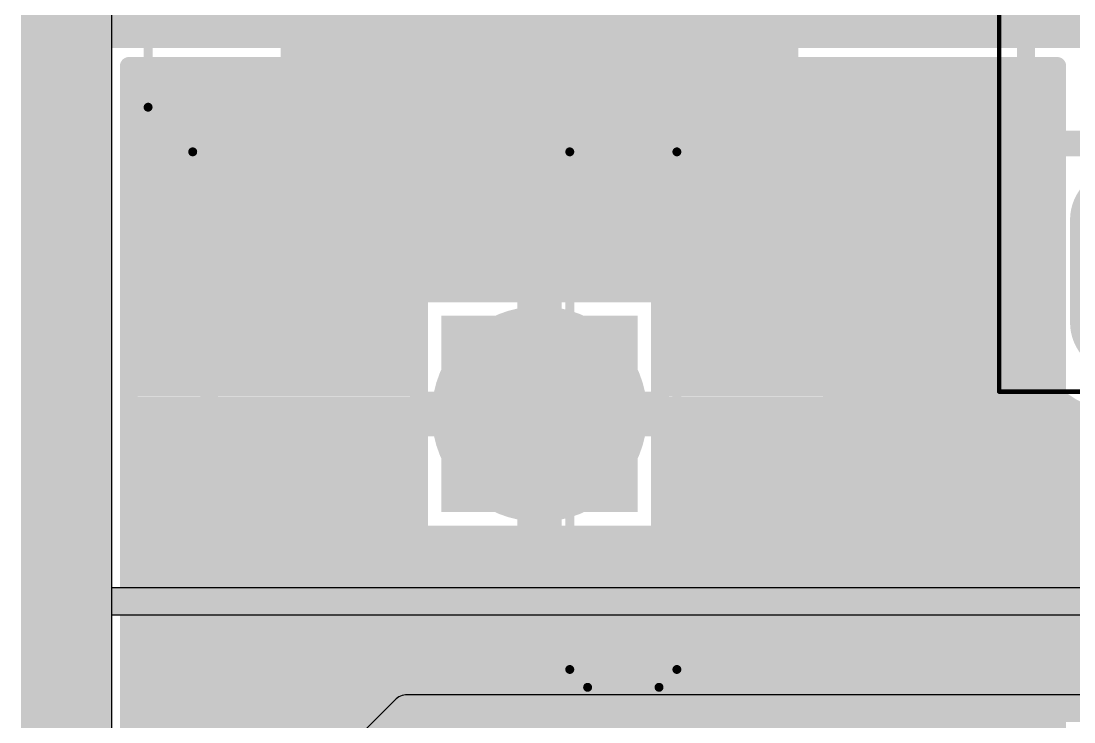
# Model space of a CAD drawing. Header units: millimetres. Extents: x 0.11 to 5.67, y 0.55 to 4.24.
# Drawn here: x 0.6828 to 1.1471, y 1.2372 to 1.5464 of the extents above; entities that cross this region are included whole.
import ezdxf

# ---------------------------------------------------------------- set-up
doc = ezdxf.new("R2010")
doc.units = ezdxf.units.MM
doc.header["$MEASUREMENT"] = 0
for name, color, linetype in [('BottomLayer', 5, 'Continuous'), ('BottomOverlay', 54, 'Continuous'), ('BottomPaste', 16, 'Continuous'), ('BottomSolder', 6, 'Continuous'), ('InternalPlane1', 76, 'Continuous'), ('InternalPlane2', 16, 'Continuous'), ('KeepOutLayer', 6, 'Continuous'), ('Mechanical1', 6, 'Continuous'), ('Mechanical14', 56, 'Continuous'), ('Mechanical3', 76, 'Continuous'), ('MultiLayer', 9, 'Continuous'), ('PadHoleLayer', 156, 'Continuous'), ('TopLayer', 1, 'Continuous'), ('TopOverlay', 2, 'Continuous'), ('TopPaste', 8, 'Continuous'), ('TopSolder', 216, 'Continuous')]:
    doc.layers.add(name, color=color, linetype=linetype)

# ---------------------------------------------------------------- blocks, each defined once
blk = doc.blocks.new('DO_201_FLAT_20')
at = {"layer": 'BottomLayer'}
blk.add_solid([(0.30512, -0.04134), (0.3878, -0.04134), (0.30512, 0.04134), (0.3878, 0.04134)], dxfattribs=at)
at = {"layer": 'BottomSolder'}
blk.add_solid([(0.30315, -0.04331), (0.38976, -0.04331), (0.30315, 0.04331), (0.38976, 0.04331)], dxfattribs=at)
at = {"layer": 'InternalPlane1', "const_width": 0.04756}
blk.add_lwpolyline([(0.32268, 0, 1), (0.37024, 0, 1)], format="xyb", close=True, dxfattribs=at)
at = {"layer": 'InternalPlane2', "const_width": 0.04756}
blk.add_lwpolyline([(0.32268, 0, 1), (0.37024, 0, 1)], format="xyb", close=True, dxfattribs=at)
at = {"layer": 'MultiLayer'}
blk.add_solid([(0.30512, -0.04134), (0.3878, -0.04134), (0.30512, 0.04134), (0.3878, 0.04134)], dxfattribs=at)
at = {"layer": 'PadHoleLayer', "const_width": 0.02756}
blk.add_lwpolyline([(0.33268, 0, 1), (0.36024, 0, 1)], format="xyb", close=True, dxfattribs=at)
at = {"layer": 'TopLayer'}
blk.add_solid([(0.30512, -0.04134), (0.3878, -0.04134), (0.30512, 0.04134), (0.3878, 0.04134)], dxfattribs=at)
at = {"layer": 'TopOverlay', "const_width": 0.00787}
for points in [[(0.18898, 0.11024), (-0.16535, 0.11024)], [(0.18898, -0.11024), (0.18898, 0.11024)], [(0.29134, 0), (0.18898, 0)], [(0.18898, -0.11024), (-0.16535, -0.11024)]]:
    blk.add_lwpolyline(points, dxfattribs=at)
at = {"layer": 'TopOverlay', "const_width": 0.00394}
for points in [[(0.18701, 0.11024, 1), (0.19094, 0.11024, 1)], [(0.18701, 0.11024, 1), (0.19094, 0.11024, 1)], [(0.18701, 0, 1), (0.19094, 0, 1)], [(0.28937, 0, 1), (0.29331, 0, 1)], [(0.18701, -0.11024, 1), (0.19094, -0.11024, 1)], [(0.18701, -0.11024, 1), (0.19094, -0.11024, 1)]]:
    blk.add_lwpolyline(points, format="xyb", close=True, dxfattribs=at)
at = {"layer": 'TopSolder'}
blk.add_solid([(0.30315, -0.04331), (0.38976, -0.04331), (0.30315, 0.04331), (0.38976, 0.04331)], dxfattribs=at)
blk = doc.blocks.new('D_PAK_TO_252AA__61')
at = {"layer": 'Mechanical1', "const_width": 0.00197}
for points in [[(-0.23031, 0.1437), (0.23031, 0.1437)], [(-0.23031, 0.1437), (-0.23031, -0.1437)], [(0.23031, 0.1437), (0.23031, -0.1437)], [(-0.23031, -0.1437), (0.23031, -0.1437)]]:
    blk.add_lwpolyline(points, dxfattribs=at)
at = {"layer": 'Mechanical1', "const_width": 0.000984}
for points in [[(-0.23081, 0.1437, 1), (-0.22982, 0.1437, 1)], [(-0.23081, 0.1437, 1), (-0.22982, 0.1437, 1)], [(0.22982, 0.1437, 1), (0.23081, 0.1437, 1)], [(0.22982, 0.1437, 1), (0.23081, 0.1437, 1)], [(-0.23081, -0.1437, 1), (-0.22982, -0.1437, 1)], [(-0.23081, -0.1437, 1), (-0.22982, -0.1437, 1)], [(0.22982, -0.1437, 1), (0.23081, -0.1437, 1)], [(0.22982, -0.1437, 1), (0.23081, -0.1437, 1)]]:
    blk.add_lwpolyline(points, format="xyb", close=True, dxfattribs=at)
at = {"layer": 'Mechanical3'}
for p, q in [((-0.11319, 0.02656), (-0.11319, 0.00032)), ((-0.08695, 0.00032), (-0.08695, 0.02656)), ((-0.07383, 0.02656), (-0.04759, 0.02656)), ((-0.04759, 0.02656), (-0.06071, 0.02656)), ((-0.06071, 0.02656), (-0.06071, -0.0128)), ((-0.00824, 0.02656), (-0.03447, 0.02656)), ((-0.03447, 0.02656), (-0.03447, 0.00688)), ((-0.03447, 0.00688), (-0.02136, 0.01344)), ((-0.02136, 0.01344), (-0.0148, 0.01344)), ((-0.0148, 0.01344), (-0.00824, 0.00688)), ((-0.00824, 0.00688), (-0.00824, -0.00624)), ((-0.11319, 0.00032), (-0.10007, -0.0128)), ((-0.10007, -0.0128), (-0.08695, 0.00032)), ((-0.02791, -0.0128), (-0.03447, -0.00624)), ((-0.00824, -0.00624), (-0.0148, -0.0128)), ((-0.0148, -0.0128), (-0.02791, -0.0128))]:
    blk.add_line(p, q, dxfattribs=at)
at = {"layer": 'TopLayer', "const_width": 0.03937}
for points in [[(-0.15453, 0.08976), (-0.1998, 0.08976)], [(-0.15453, -0.08976), (-0.1998, -0.08976)]]:
    blk.add_lwpolyline(points, dxfattribs=at)
at = {"layer": 'TopLayer'}
for points, const_width in [([(-0.20965, 0.08976, 1), (-0.18996, 0.08976, 1)], 0.01969), ([(-0.16437, 0.08976, 1), (-0.14469, 0.08976, 1)], 0.01969), ([(-0.05556, 0.09833, 1), (-0.04464, 0.09833, 1)], 0.01093), ([(0.20212, 0.09833, 1), (0.21304, 0.09833, 1)], 0.01093), ([(-0.20965, -0.08976, 1), (-0.18996, -0.08976, 1)], 0.01969), ([(-0.16437, -0.08976, 1), (-0.14469, -0.08976, 1)], 0.01969), ([(-0.05556, -0.09833, 1), (-0.04464, -0.09833, 1)], 0.01093), ([(0.20212, -0.09833, 1), (0.21304, -0.09833, 1)], 0.01093)]:
    blk.add_lwpolyline(points, format="xyb", close=True, dxfattribs=dict(at, const_width=const_width))
for points in [[(-0.0501, -0.10925), (0.20758, -0.10925), (-0.0501, 0.10925), (0.20758, 0.10925)], [(-0.06102, -0.09833), (0.2185, -0.09833), (-0.06102, 0.09833), (0.2185, 0.09833)]]:
    blk.add_solid(points, dxfattribs=at)
at = {"layer": 'TopOverlay'}
for points, const_width in [([(-0.20374, 0.13189, 1), (-0.21358, 0.13189, 1)], 0.00984), ([(-0.21604, 0.13189, 1), (-0.21112, 0.13189, 1)], 0.00492), ([(-0.2062, 0.13189, 1), (-0.20128, 0.13189, 1)], 0.00492), ([(-0.12106, 0.13189, 1), (-0.11713, 0.13189, 1)], 0.00394), ([(-0.12106, 0.13189, 1), (-0.11713, 0.13189, 1)], 0.00394), ([(-0.07776, 0.13189, 1), (-0.07382, 0.13189, 1)], 0.00394), ([(-0.12106, -0.13189, 1), (-0.11713, -0.13189, 1)], 0.00394), ([(-0.12106, -0.13189, 1), (-0.11713, -0.13189, 1)], 0.00394), ([(-0.07776, -0.13189, 1), (-0.07382, -0.13189, 1)], 0.00394)]:
    blk.add_lwpolyline(points, format="xyb", close=True, dxfattribs=dict(at, const_width=const_width))
at = {"layer": 'TopOverlay', "const_width": 0.00787}
for points in [[(-0.11909, 0.13189), (-0.11909, -0.13189)], [(-0.11909, 0.13189), (-0.07579, 0.13189)], [(-0.11909, -0.13189), (-0.07579, -0.13189)]]:
    blk.add_lwpolyline(points, dxfattribs=at)
at = {"layer": 'TopPaste'}
for p, q in [((-0.05713, 0.10673), (-0.05528, 0.10797)), ((-0.05528, 0.10797), (-0.05323, 0.10882)), ((-0.05323, 0.10882), (-0.05105, 0.10925)), ((-0.05105, 0.10925), (-0.04994, 0.10925)), ((-0.04994, 0.10925), (-0.04993, 0.10925)), ((-0.04993, 0.10925), (0.06, 0.10925)), ((0.06, 0.10925), (0.06216, 0.10925)), ((0.06216, 0.10925), (0.06615, 0.1076)), ((0.06615, 0.1076), (0.06921, 0.10454)), ((0.09047, 0.10673), (0.09232, 0.10797)), ((0.09232, 0.10797), (0.09438, 0.10882)), ((0.09438, 0.10882), (0.09656, 0.10925)), ((0.09656, 0.10925), (0.09767, 0.10925)), ((0.09767, 0.10925), (0.09767, 0.10925)), ((0.09767, 0.10925), (0.2076, 0.10925)), ((0.2076, 0.10925), (0.20976, 0.10925)), ((0.20976, 0.10925), (0.21375, 0.1076)), ((0.21375, 0.1076), (0.21681, 0.10454)), ((-0.06062, 0.10153), (-0.05982, 0.10347)), ((-0.05982, 0.10347), (-0.05866, 0.1052)), ((-0.05866, 0.1052), (-0.05792, 0.10594)), ((-0.05792, 0.10594), (-0.05713, 0.10673)), ((-0.05792, 0.10594), (-0.05792, 0.10594)), ((0.06921, 0.10454), (0.07086, 0.10055)), ((0.08698, 0.10153), (0.08778, 0.10347)), ((0.08778, 0.10347), (0.08895, 0.1052)), ((0.08895, 0.1052), (0.08968, 0.10594)), ((0.08968, 0.10594), (0.08969, 0.10594)), ((0.08969, 0.10594), (0.09047, 0.10673)), ((0.21681, 0.10454), (0.21846, 0.10055)), ((-0.06103, 0.09948), (-0.06062, 0.10153)), ((-0.06103, 0.09844), (-0.06103, 0.09948)), ((-0.06103, 0.01898), (-0.06103, 0.09844)), ((0.07086, 0.10055), (0.07086, 0.09839)), ((0.07086, 0.09839), (0.07086, 0.09839)), ((0.07086, 0.09839), (0.07086, 0.01866)), ((0.08657, 0.01898), (0.08658, 0.09844)), ((0.08658, 0.09948), (0.08698, 0.10153)), ((0.08658, 0.09844), (0.08658, 0.09948)), ((0.21846, 0.10055), (0.21846, 0.09839)), ((0.21846, 0.09839), (0.21847, 0.09839)), ((0.21847, 0.09839), (0.21847, 0.01866)), ((-0.06106, 0.0168), (-0.06103, 0.01898)), ((-0.06103, 0.01898), (-0.06103, 0.01898)), ((0.07086, 0.01866), (0.07083, 0.01648)), ((0.08654, 0.0168), (0.08657, 0.01898)), ((0.08657, 0.01898), (0.08657, 0.01898)), ((0.21847, 0.01866), (0.21843, 0.01648)), ((-0.05947, 0.01276), (-0.06106, 0.0168)), ((0.07083, 0.01648), (0.06911, 0.01249)), ((0.08814, 0.01276), (0.08654, 0.0168)), ((0.21843, 0.01648), (0.21671, 0.01249)), ((-0.05644, 0.00964), (-0.05947, 0.01276)), ((-0.05245, 0.00791), (-0.05644, 0.00964)), ((0.06598, 0.00945), (0.06194, 0.00784)), ((0.06911, 0.01249), (0.06598, 0.00945)), ((0.09116, 0.00964), (0.08814, 0.01276)), ((0.09515, 0.00791), (0.09116, 0.00964)), ((0.21359, 0.00945), (0.20954, 0.00784)), ((0.21671, 0.01249), (0.21359, 0.00945)), ((-0.05028, 0.00788), (-0.05245, 0.00791)), ((0.05976, 0.00788), (-0.05028, 0.00788)), ((0.06194, 0.00784), (0.05976, 0.00788)), ((0.05976, 0.00788), (0.05976, 0.00788)), ((0.09732, 0.00788), (0.09515, 0.00791)), ((0.20736, 0.00788), (0.09732, 0.00788)), ((0.20954, 0.00784), (0.20736, 0.00788)), ((0.20736, 0.00788), (0.20736, 0.00788)), ((-0.05618, -0.00941), (-0.05214, -0.0078)), ((-0.05214, -0.0078), (-0.04996, -0.00784)), ((-0.04996, -0.00784), (-0.04996, -0.00784)), ((-0.04996, -0.00784), (0.06008, -0.00784)), ((0.06008, -0.00784), (0.06225, -0.00787)), ((0.06225, -0.00787), (0.06624, -0.0096)), ((0.09047, -0.01033), (0.09232, -0.00909)), ((0.09232, -0.00909), (0.09438, -0.00824)), ((0.09438, -0.00824), (0.09656, -0.00781)), ((0.09656, -0.00781), (0.09767, -0.00781)), ((0.09767, -0.00781), (0.09767, -0.0078)), ((0.09767, -0.0078), (0.2076, -0.0078)), ((0.2076, -0.0078), (0.20976, -0.0078)), ((0.20976, -0.0078), (0.21375, -0.00946)), ((-0.06103, -0.01644), (-0.05931, -0.01245)), ((-0.05931, -0.01245), (-0.05618, -0.00941)), ((0.06624, -0.0096), (0.06926, -0.01272)), ((0.06926, -0.01272), (0.07086, -0.01676)), ((0.08698, -0.01552), (0.08778, -0.01359)), ((0.08778, -0.01359), (0.08895, -0.01185)), ((0.08895, -0.01185), (0.08968, -0.01111)), ((0.08968, -0.01111), (0.08969, -0.01111)), ((0.08969, -0.01111), (0.09047, -0.01033)), ((0.21375, -0.00946), (0.21681, -0.01251)), ((0.21681, -0.01251), (0.21846, -0.01651)), ((-0.06106, -0.01862), (-0.06103, -0.01644)), ((0.07086, -0.01676), (0.07083, -0.01894)), ((0.08658, -0.01757), (0.08698, -0.01552)), ((0.08658, -0.01862), (0.08658, -0.01757)), ((0.21846, -0.01651), (0.21846, -0.01867)), ((-0.06106, -0.09835), (-0.06106, -0.01862)), ((0.07083, -0.01894), (0.07083, -0.01894)), ((0.07083, -0.01894), (0.07083, -0.0984)), ((0.08657, -0.09808), (0.08658, -0.01862)), ((0.21846, -0.01867), (0.21847, -0.01867)), ((0.21847, -0.01867), (0.21847, -0.09839)), ((-0.06106, -0.10051), (-0.06106, -0.09835)), ((-0.06106, -0.09835), (-0.06106, -0.09835)), ((-0.05941, -0.1045), (-0.06106, -0.10051)), ((0.07042, -0.10149), (0.06962, -0.10343)), ((0.07083, -0.09944), (0.07042, -0.10149)), ((0.07083, -0.0984), (0.07083, -0.09944)), ((0.08654, -0.10025), (0.08657, -0.09808)), ((0.08814, -0.1043), (0.08654, -0.10025)), ((0.08657, -0.09808), (0.08657, -0.09808)), ((0.21843, -0.10057), (0.21671, -0.10457)), ((0.21847, -0.09839), (0.21843, -0.10057)), ((-0.05635, -0.10756), (-0.05941, -0.1045)), ((0.06693, -0.10669), (0.06508, -0.10793)), ((0.06772, -0.10591), (0.06693, -0.10669)), ((0.06846, -0.10516), (0.06772, -0.1059)), ((0.06772, -0.1059), (0.06772, -0.10591)), ((0.06962, -0.10343), (0.06846, -0.10516)), ((0.09116, -0.10742), (0.08814, -0.1043)), ((0.21671, -0.10457), (0.21359, -0.10761)), ((-0.05236, -0.10921), (-0.05635, -0.10756)), ((-0.0502, -0.10921), (-0.05236, -0.10921)), ((0.05973, -0.10921), (-0.0502, -0.10921)), ((0.06085, -0.10921), (0.05973, -0.10921)), ((0.05973, -0.10921), (0.05973, -0.10921)), ((0.06303, -0.10878), (0.06085, -0.10921)), ((0.06508, -0.10793), (0.06303, -0.10878)), ((0.09515, -0.10915), (0.09116, -0.10742)), ((0.09732, -0.10918), (0.09515, -0.10915)), ((0.20736, -0.10918), (0.09732, -0.10918)), ((0.20954, -0.10921), (0.20736, -0.10918)), ((0.20736, -0.10918), (0.20736, -0.10918)), ((0.21359, -0.10761), (0.20954, -0.10921))]:
    blk.add_line(p, q, dxfattribs=at)
at = {"layer": 'TopPaste', "const_width": 0.04535}
for points in [[(-0.15453, 0.08976), (-0.1998, 0.08976)], [(-0.15453, -0.08976), (-0.1998, -0.08976)]]:
    blk.add_lwpolyline(points, dxfattribs=at)
at = {"layer": 'TopPaste', "const_width": 0.02268}
for points in [[(-0.21114, 0.08976, 1), (-0.18846, 0.08976, 1)], [(-0.16587, 0.08976, 1), (-0.14319, 0.08976, 1)], [(-0.21114, -0.08976, 1), (-0.18846, -0.08976, 1)], [(-0.16587, -0.08976, 1), (-0.14319, -0.08976, 1)]]:
    blk.add_lwpolyline(points, format="xyb", close=True, dxfattribs=at)
at = {"layer": 'TopSolder', "const_width": 0.04331}
for points in [[(-0.15453, 0.08976), (-0.1998, 0.08976)], [(-0.15453, -0.08976), (-0.1998, -0.08976)]]:
    blk.add_lwpolyline(points, dxfattribs=at)
at = {"layer": 'TopSolder'}
for points, const_width in [([(-0.21063, 0.08976, 1), (-0.18898, 0.08976, 1)], 0.02165), ([(-0.16535, 0.08976, 1), (-0.1437, 0.08976, 1)], 0.02165), ([(-0.05655, 0.09833, 1), (-0.04365, 0.09833, 1)], 0.01289), ([(0.20113, 0.09833, 1), (0.21403, 0.09833, 1)], 0.01289), ([(-0.21063, -0.08976, 1), (-0.18898, -0.08976, 1)], 0.02165), ([(-0.16535, -0.08976, 1), (-0.1437, -0.08976, 1)], 0.02165), ([(-0.05655, -0.09833, 1), (-0.04365, -0.09833, 1)], 0.01289), ([(0.20113, -0.09833, 1), (0.21403, -0.09833, 1)], 0.01289)]:
    blk.add_lwpolyline(points, format="xyb", close=True, dxfattribs=dict(at, const_width=const_width))
for points in [[(-0.0501, -0.11122), (0.20758, -0.11122), (-0.0501, 0.11122), (0.20758, 0.11122)], [(-0.06299, -0.09833), (0.22047, -0.09833), (-0.06299, 0.09833), (0.22047, 0.09833)]]:
    blk.add_solid(points, dxfattribs=at)
blk = doc.blocks.new('SMC_B_84')
at = {"layer": 'BottomLayer', "const_width": 0.02264}
for points in [[(-0.17274, 0.04134, 1), (-0.1501, 0.04134, 1)], [(-0.12746, 0.04134, 1), (-0.10482, 0.04134, 1)], [(0.10285, 0.04134, 1), (0.12549, 0.04134, 1)], [(0.14813, 0.04134, 1), (0.17077, 0.04134, 1)], [(-0.17274, -0.04134, 1), (-0.1501, -0.04134, 1)], [(-0.12746, -0.04134, 1), (-0.10482, -0.04134, 1)], [(0.10285, -0.04134, 1), (0.12549, -0.04134, 1)], [(0.14813, -0.04134, 1), (0.17077, -0.04134, 1)]]:
    blk.add_lwpolyline(points, format="xyb", close=True, dxfattribs=at)
at = {"layer": 'BottomLayer'}
for points in [[(-0.11614, -0.06398), (-0.11614, 0.06398), (-0.16142, -0.06398), (-0.16142, 0.06398)], [(0.15945, -0.06398), (0.15945, 0.06398), (0.11417, -0.06398), (0.11417, 0.06398)], [(-0.0935, -0.04134), (-0.0935, 0.04134), (-0.18406, -0.04134), (-0.18406, 0.04134)], [(0.18209, -0.04134), (0.18209, 0.04134), (0.09154, -0.04134), (0.09154, 0.04134)]]:
    blk.add_solid(points, dxfattribs=at)
at = {"layer": 'BottomOverlay', "const_width": 0.00787}
for points in [[(-0.16043, 0.12205), (0.15846, 0.12205)], [(-0.16043, 0.07776), (-0.16043, 0.12205)], [(0.15846, 0.07776), (0.15846, 0.12205)], [(-0.05098, 0), (0.04902, 0.06)], [(-0.05098, -0.06), (-0.05098, 0.06)], [(0.04902, -0.06), (0.04902, 0.06)], [(-0.05098, 0), (0.04902, -0.06)], [(-0.16043, -0.12205), (-0.16043, -0.07776)], [(0.15846, -0.12205), (0.15846, -0.07776)], [(-0.16043, -0.12205), (0.15846, -0.12205)]]:
    blk.add_lwpolyline(points, dxfattribs=at)
at = {"layer": 'BottomOverlay', "const_width": 0.00394}
for points in [[(-0.1624, 0.12205, 1), (-0.15846, 0.12205, 1)], [(-0.1624, 0.12205, 1), (-0.15846, 0.12205, 1)], [(0.1565, 0.12205, 1), (0.16043, 0.12205, 1)], [(0.1565, 0.12205, 1), (0.16043, 0.12205, 1)], [(-0.1624, 0.07776, 1), (-0.15846, 0.07776, 1)], [(0.1565, 0.07776, 1), (0.16043, 0.07776, 1)], [(-0.05295, 0.06, 1), (-0.04902, 0.06, 1)], [(0.04705, 0.06, 1), (0.05098, 0.06, 1)], [(0.04705, 0.06, 1), (0.05098, 0.06, 1)], [(-0.05295, 0, 1), (-0.04902, 0, 1)], [(-0.05295, 0, 1), (-0.04902, 0, 1)], [(-0.05295, -0.06, 1), (-0.04902, -0.06, 1)], [(0.04705, -0.06, 1), (0.05098, -0.06, 1)], [(0.04705, -0.06, 1), (0.05098, -0.06, 1)], [(-0.1624, -0.07776, 1), (-0.15846, -0.07776, 1)], [(0.1565, -0.07776, 1), (0.16043, -0.07776, 1)], [(-0.1624, -0.12205, 1), (-0.15846, -0.12205, 1)], [(-0.1624, -0.12205, 1), (-0.15846, -0.12205, 1)], [(0.1565, -0.12205, 1), (0.16043, -0.12205, 1)], [(0.1565, -0.12205, 1), (0.16043, -0.12205, 1)]]:
    blk.add_lwpolyline(points, format="xyb", close=True, dxfattribs=at)
at = {"layer": 'BottomPaste', "const_width": 0.02264}
for points in [[(-0.17274, 0.04134, 1), (-0.1501, 0.04134, 1)], [(-0.12746, 0.04134, 1), (-0.10482, 0.04134, 1)], [(0.10285, 0.04134, 1), (0.12549, 0.04134, 1)], [(0.14813, 0.04134, 1), (0.17077, 0.04134, 1)], [(-0.17274, -0.04134, 1), (-0.1501, -0.04134, 1)], [(-0.12746, -0.04134, 1), (-0.10482, -0.04134, 1)], [(0.10285, -0.04134, 1), (0.12549, -0.04134, 1)], [(0.14813, -0.04134, 1), (0.17077, -0.04134, 1)]]:
    blk.add_lwpolyline(points, format="xyb", close=True, dxfattribs=at)
at = {"layer": 'BottomPaste'}
for points in [[(-0.11614, -0.06398), (-0.11614, 0.06398), (-0.16142, -0.06398), (-0.16142, 0.06398)], [(0.15945, -0.06398), (0.15945, 0.06398), (0.11417, -0.06398), (0.11417, 0.06398)], [(-0.0935, -0.04134), (-0.0935, 0.04134), (-0.18406, -0.04134), (-0.18406, 0.04134)], [(0.18209, -0.04134), (0.18209, 0.04134), (0.09154, -0.04134), (0.09154, 0.04134)]]:
    blk.add_solid(points, dxfattribs=at)
at = {"layer": 'BottomSolder', "const_width": 0.02461}
for points in [[(-0.17372, 0.04134, 1), (-0.14911, 0.04134, 1)], [(-0.12844, 0.04134, 1), (-0.10384, 0.04134, 1)], [(0.10187, 0.04134, 1), (0.12648, 0.04134, 1)], [(0.14715, 0.04134, 1), (0.17175, 0.04134, 1)], [(-0.17372, -0.04134, 1), (-0.14911, -0.04134, 1)], [(-0.12844, -0.04134, 1), (-0.10384, -0.04134, 1)], [(0.10187, -0.04134, 1), (0.12648, -0.04134, 1)], [(0.14715, -0.04134, 1), (0.17175, -0.04134, 1)]]:
    blk.add_lwpolyline(points, format="xyb", close=True, dxfattribs=at)
at = {"layer": 'BottomSolder'}
for points in [[(-0.11614, -0.06594), (-0.11614, 0.06594), (-0.16142, -0.06594), (-0.16142, 0.06594)], [(0.15945, -0.06594), (0.15945, 0.06594), (0.11417, -0.06594), (0.11417, 0.06594)], [(-0.09154, -0.04134), (-0.09154, 0.04134), (-0.18602, -0.04134), (-0.18602, 0.04134)], [(0.18406, -0.04134), (0.18406, 0.04134), (0.08957, -0.04134), (0.08957, 0.04134)]]:
    blk.add_solid(points, dxfattribs=at)
blk = doc.blocks.new('RXE_250_FLAT_185')
at = {"layer": 'Mechanical14', "const_width": 0.00394}
for points in [[(-0.40689, 0.33465), (-0.40689, 1.10906)], [(-0.2209, 0.08661), (-0.2209, 0.5315)], [(-0.17365, 0.08661), (-0.17365, 0.5315)], [(-0.3872, 0.31496), (-0.2209, 0.31496)], [(-0.17365, 0.31496), (0.3872, 0.31496)], [(-0.21302, 0), (-0.21302, 0.07874)], [(-0.21302, 0.07874), (-0.18153, 0.07874)], [(-0.18153, 0), (-0.18153, 0.07874)]]:
    blk.add_lwpolyline(points, dxfattribs=at)
at = {"layer": 'Mechanical14', "const_width": 0.00197}
for points in [[(-0.40787, 0.33465, 1), (-0.40591, 0.33465, 1)], [(-0.40787, 0.33465, 1), (-0.40591, 0.33465, 1)], [(-0.38819, 0.31496, 1), (-0.38622, 0.31496, 1)], [(-0.38819, 0.31496, 1), (-0.38622, 0.31496, 1)], [(-0.22188, 0.31496, 1), (-0.21991, 0.31496, 1)], [(-0.17464, 0.31496, 1), (-0.17267, 0.31496, 1)], [(-0.22188, 0.08661, 1), (-0.21991, 0.08661, 1)], [(-0.22188, 0.08661, 1), (-0.21991, 0.08661, 1)], [(-0.17464, 0.08661, 1), (-0.17267, 0.08661, 1)], [(-0.17464, 0.08661, 1), (-0.17267, 0.08661, 1)], [(-0.21401, 0.07874, 1), (-0.21204, 0.07874, 1)], [(-0.21401, 0.07874, 1), (-0.21204, 0.07874, 1)], [(-0.21401, 0.07874, 1), (-0.21204, 0.07874, 1)], [(-0.18251, 0.07874, 1), (-0.18054, 0.07874, 1)], [(-0.18251, 0.07874, 1), (-0.18054, 0.07874, 1)], [(-0.18251, 0.07874, 1), (-0.18054, 0.07874, 1)]]:
    blk.add_lwpolyline(points, format="xyb", close=True, dxfattribs=at)
at = {"layer": 'Mechanical14', "const_width": 0.00394}
for points in [[(-0.3872, 0.31496, -0.414214), (-0.40689, 0.33465)], [(-0.21302, 0.07874, -0.414214), (-0.2209, 0.08661)], [(-0.17365, 0.08661, -0.414214), (-0.18153, 0.07874)]]:
    blk.add_lwpolyline(points, format="xyb", dxfattribs=at)
at = {"layer": 'TopOverlay', "const_width": 0.00787}
for points in [[(-0.21302, 0.07874, -0.414214), (-0.2209, 0.08661)], [(-0.17365, 0.08661, -0.414214), (-0.18153, 0.07874)]]:
    blk.add_lwpolyline(points, format="xyb", dxfattribs=at)
at = {"layer": 'TopOverlay', "const_width": 0.00394}
for points in [[(-0.22286, 0.08661, 1), (-0.21893, 0.08661, 1)], [(-0.17562, 0.08661, 1), (-0.17168, 0.08661, 1)], [(-0.21499, 0.07874, 1), (-0.21105, 0.07874, 1)], [(-0.21499, 0.07874, 1), (-0.21105, 0.07874, 1)], [(-0.21499, 0.07874, 1), (-0.21105, 0.07874, 1)], [(-0.18349, 0.07874, 1), (-0.17956, 0.07874, 1)], [(-0.18349, 0.07874, 1), (-0.17956, 0.07874, 1)], [(-0.18349, 0.07874, 1), (-0.17956, 0.07874, 1)]]:
    blk.add_lwpolyline(points, format="xyb", close=True, dxfattribs=at)
at = {"layer": 'TopOverlay', "const_width": 0.00787}
for points in [[(-0.21302, 0.0487), (-0.21302, 0.07874)], [(-0.21302, 0.07874), (-0.18153, 0.07874)], [(-0.18153, 0.0487), (-0.18153, 0.07874)]]:
    blk.add_lwpolyline(points, dxfattribs=at)

msp = doc.modelspace()

# ---------------------------------------------------------------- linework, layer by layer
at = {"layer": 'BottomLayer'}
for points, const_width in [([(0.73031, 1.52657), (1.13976, 1.52657)], 0.00787), ([(0.73031, 1.52657), (1.13976, 1.52657)], 0.00787), ([(0.73031, 0.64862), (0.73031, 1.52657)], 0.00787), ([(1.13976, 1.52657), (1.13976, 1.45177)], 0.00787), ([(0.73031, 1.5187), (1.13976, 1.5187)], 0.00787), ([(0.73031, 1.51082), (1.13976, 1.51082)], 0.00787), ([(0.73031, 1.50295), (1.13976, 1.50295)], 0.00787), ([(0.73031, 1.49507), (1.13976, 1.49507)], 0.00787), ([(0.73031, 1.4872), (1.13976, 1.4872)], 0.00787), ([(0.73031, 1.47933), (1.13976, 1.47933)], 0.00787), ([(0.73031, 1.47145), (1.13976, 1.47145)], 0.00787), ([(0.73031, 1.46358), (1.13976, 1.46358)], 0.00787), ([(0.73031, 1.4557), (1.13976, 1.4557)], 0.00787), ([(1.13976, 0.64862), (1.13976, 1.45177)], 0.00787), ([(0.73031, 1.44783), (1.13976, 1.44783)], 0.00787), ([(0.73031, 1.43996), (1.13976, 1.43996)], 0.00787), ([(0.73031, 1.43208), (1.13976, 1.43208)], 0.00787), ([(0.91142, 1.37303), (0.91142, 1.42224)], 0.01969), ([(0.73031, 1.42421), (0.85827, 1.42421)], 0.00787), ([(0.85827, 1.42618), (0.96457, 1.42618)], 0.00787), ([(0.85827, 1.31988), (0.85827, 1.42618)], 0.00787), ([(0.96457, 1.31988), (0.96457, 1.42618)], 0.00787), ([(0.96457, 1.42421), (1.13976, 1.42421)], 0.00787), ([(0.73031, 1.41633), (0.85827, 1.41633)], 0.00787), ([(0.96457, 1.41633), (1.13976, 1.41633)], 0.00787), ([(0.73031, 1.40846), (0.85827, 1.40846)], 0.00787), ([(0.96457, 1.40846), (1.13976, 1.40846)], 0.00787), ([(0.73031, 1.40059), (0.85827, 1.40059)], 0.00787), ([(0.96457, 1.40059), (1.13976, 1.40059)], 0.00787), ([(0.73031, 1.39271), (0.85827, 1.39271)], 0.00787), ([(0.96457, 1.39271), (1.13976, 1.39271)], 0.00787), ([(0.73031, 1.38484), (0.85827, 1.38484)], 0.00787), ([(0.96457, 1.38484), (1.13976, 1.38484)], 0.00787), ([(0.73031, 1.37696), (0.85827, 1.37696)], 0.00787), ([(0.8622, 1.37303), (0.91142, 1.37303)], 0.01969), ([(0.91142, 1.37303), (0.96063, 1.37303)], 0.01969), ([(0.91142, 1.32382), (0.91142, 1.37303)], 0.01969), ([(0.96457, 1.37696), (1.13976, 1.37696)], 0.00787), ([(0.73031, 1.36909), (0.85827, 1.36909)], 0.00787), ([(0.96457, 1.36909), (1.13976, 1.36909)], 0.00787), ([(0.73031, 1.36122), (0.85827, 1.36122)], 0.00787), ([(0.96457, 1.36122), (1.13976, 1.36122)], 0.00787), ([(0.73031, 1.35334), (0.85827, 1.35334)], 0.00787), ([(0.96457, 1.35334), (1.13976, 1.35334)], 0.00787), ([(0.73031, 1.34547), (0.85827, 1.34547)], 0.00787), ([(0.96457, 1.34547), (1.13976, 1.34547)], 0.00787), ([(0.73031, 1.33759), (0.85827, 1.33759)], 0.00787), ([(0.96457, 1.33759), (1.13976, 1.33759)], 0.00787), ([(0.73031, 1.32972), (0.85827, 1.32972)], 0.00787), ([(0.96457, 1.32972), (1.13976, 1.32972)], 0.00787), ([(0.73031, 1.32185), (0.85827, 1.32185)], 0.00787), ([(0.85827, 1.31988), (0.96457, 1.31988)], 0.00787), ([(0.96457, 1.32185), (1.13976, 1.32185)], 0.00787), ([(0.73031, 1.31397), (1.13976, 1.31397)], 0.00787), ([(0.73031, 1.3061), (1.13976, 1.3061)], 0.00787), ([(0.73031, 1.29822), (1.13976, 1.29822)], 0.00787), ([(0.73031, 1.29035), (1.13976, 1.29035)], 0.00787), ([(0.73031, 1.28248), (1.13976, 1.28248)], 0.00787), ([(0.73031, 1.2746), (1.13976, 1.2746)], 0.00787), ([(0.73031, 1.26673), (1.13976, 1.26673)], 0.00787), ([(0.73031, 1.25885), (1.13976, 1.25885)], 0.00787), ([(0.73031, 1.25098), (1.13976, 1.25098)], 0.00787), ([(0.73031, 1.24311), (1.13976, 1.24311)], 0.00787), ([(0.73031, 1.23523), (1.13976, 1.23523)], 0.00787)]:
    msp.add_lwpolyline(points, dxfattribs=dict(at, const_width=const_width))
for points, const_width in [([(0.72835, 1.52657, 1), (0.73228, 1.52657, 1)], 0.00394), ([(0.72835, 1.52657, 1), (0.73228, 1.52657, 1)], 0.00394), ([(0.72835, 1.52657, 1), (0.73228, 1.52657, 1)], 0.00394), ([(1.1378, 1.52657, 1), (1.14173, 1.52657, 1)], 0.00394), ([(1.1378, 1.52657, 1), (1.14173, 1.52657, 1)], 0.00394), ([(1.1378, 1.52657, 1), (1.14173, 1.52657, 1)], 0.00394), ([(0.72835, 1.5187, 1), (0.73228, 1.5187, 1)], 0.00394), ([(1.1378, 1.5187, 1), (1.14173, 1.5187, 1)], 0.00394), ([(0.72835, 1.51082, 1), (0.73228, 1.51082, 1)], 0.00394), ([(1.1378, 1.51082, 1), (1.14173, 1.51082, 1)], 0.00394), ([(0.72835, 1.50295, 1), (0.73228, 1.50295, 1)], 0.00394), ([(1.1378, 1.50295, 1), (1.14173, 1.50295, 1)], 0.00394), ([(0.72835, 1.49507, 1), (0.73228, 1.49507, 1)], 0.00394), ([(1.1378, 1.49507, 1), (1.14173, 1.49507, 1)], 0.00394), ([(0.72835, 1.4872, 1), (0.73228, 1.4872, 1)], 0.00394), ([(1.1378, 1.4872, 1), (1.14173, 1.4872, 1)], 0.00394), ([(0.72835, 1.47933, 1), (0.73228, 1.47933, 1)], 0.00394), ([(1.1378, 1.47933, 1), (1.14173, 1.47933, 1)], 0.00394), ([(0.72835, 1.47145, 1), (0.73228, 1.47145, 1)], 0.00394), ([(1.1378, 1.47145, 1), (1.14173, 1.47145, 1)], 0.00394), ([(0.72835, 1.46358, 1), (0.73228, 1.46358, 1)], 0.00394), ([(1.1378, 1.46358, 1), (1.14173, 1.46358, 1)], 0.00394), ([(0.72835, 1.4557, 1), (0.73228, 1.4557, 1)], 0.00394), ([(1.1378, 1.4557, 1), (1.14173, 1.4557, 1)], 0.00394), ([(1.1378, 1.45177, 1), (1.14173, 1.45177, 1)], 0.00394), ([(1.1378, 1.45177, 1), (1.14173, 1.45177, 1)], 0.00394), ([(0.72835, 1.44783, 1), (0.73228, 1.44783, 1)], 0.00394), ([(1.1378, 1.44783, 1), (1.14173, 1.44783, 1)], 0.00394), ([(0.72835, 1.43996, 1), (0.73228, 1.43996, 1)], 0.00394), ([(1.1378, 1.43996, 1), (1.14173, 1.43996, 1)], 0.00394), ([(0.72835, 1.43208, 1), (0.73228, 1.43208, 1)], 0.00394), ([(1.1378, 1.43208, 1), (1.14173, 1.43208, 1)], 0.00394), ([(0.9065, 1.42224, 1), (0.91634, 1.42224, 1)], 0.00984), ([(0.72835, 1.42421, 1), (0.73228, 1.42421, 1)], 0.00394), ([(0.8563, 1.42618, 1), (0.86024, 1.42618, 1)], 0.00394), ([(0.8563, 1.42618, 1), (0.86024, 1.42618, 1)], 0.00394), ([(0.8563, 1.42421, 1), (0.86024, 1.42421, 1)], 0.00394), ([(0.9626, 1.42618, 1), (0.96654, 1.42618, 1)], 0.00394), ([(0.9626, 1.42618, 1), (0.96654, 1.42618, 1)], 0.00394), ([(0.9626, 1.42421, 1), (0.96654, 1.42421, 1)], 0.00394), ([(1.1378, 1.42421, 1), (1.14173, 1.42421, 1)], 0.00394), ([(0.72835, 1.41633, 1), (0.73228, 1.41633, 1)], 0.00394), ([(0.8563, 1.41633, 1), (0.86024, 1.41633, 1)], 0.00394), ([(0.9626, 1.41633, 1), (0.96654, 1.41633, 1)], 0.00394), ([(1.1378, 1.41633, 1), (1.14173, 1.41633, 1)], 0.00394), ([(0.72835, 1.40846, 1), (0.73228, 1.40846, 1)], 0.00394), ([(0.8563, 1.40846, 1), (0.86024, 1.40846, 1)], 0.00394), ([(0.9626, 1.40846, 1), (0.96654, 1.40846, 1)], 0.00394), ([(1.1378, 1.40846, 1), (1.14173, 1.40846, 1)], 0.00394), ([(0.72835, 1.40059, 1), (0.73228, 1.40059, 1)], 0.00394), ([(0.8563, 1.40059, 1), (0.86024, 1.40059, 1)], 0.00394), ([(0.9626, 1.40059, 1), (0.96654, 1.40059, 1)], 0.00394), ([(1.1378, 1.40059, 1), (1.14173, 1.40059, 1)], 0.00394), ([(0.72835, 1.39271, 1), (0.73228, 1.39271, 1)], 0.00394), ([(0.8563, 1.39271, 1), (0.86024, 1.39271, 1)], 0.00394), ([(0.9626, 1.39271, 1), (0.96654, 1.39271, 1)], 0.00394), ([(1.1378, 1.39271, 1), (1.14173, 1.39271, 1)], 0.00394), ([(0.72835, 1.38484, 1), (0.73228, 1.38484, 1)], 0.00394), ([(0.8563, 1.38484, 1), (0.86024, 1.38484, 1)], 0.00394), ([(0.9626, 1.38484, 1), (0.96654, 1.38484, 1)], 0.00394), ([(1.1378, 1.38484, 1), (1.14173, 1.38484, 1)], 0.00394), ([(0.72835, 1.37696, 1), (0.73228, 1.37696, 1)], 0.00394), ([(0.85728, 1.37303, 1), (0.86713, 1.37303, 1)], 0.00984), ([(0.8563, 1.37696, 1), (0.86024, 1.37696, 1)], 0.00394), ([(0.9065, 1.37303, 1), (0.91634, 1.37303, 1)], 0.00984), ([(0.9065, 1.37303, 1), (0.91634, 1.37303, 1)], 0.00984), ([(0.9065, 1.37303, 1), (0.91634, 1.37303, 1)], 0.00984), ([(0.9065, 1.37303, 1), (0.91634, 1.37303, 1)], 0.00984), ([(0.95571, 1.37303, 1), (0.96555, 1.37303, 1)], 0.00984), ([(0.9626, 1.37696, 1), (0.96654, 1.37696, 1)], 0.00394), ([(1.1378, 1.37696, 1), (1.14173, 1.37696, 1)], 0.00394), ([(0.72835, 1.36909, 1), (0.73228, 1.36909, 1)], 0.00394), ([(0.8563, 1.36909, 1), (0.86024, 1.36909, 1)], 0.00394), ([(0.9626, 1.36909, 1), (0.96654, 1.36909, 1)], 0.00394), ([(1.1378, 1.36909, 1), (1.14173, 1.36909, 1)], 0.00394), ([(0.72835, 1.36122, 1), (0.73228, 1.36122, 1)], 0.00394), ([(0.8563, 1.36122, 1), (0.86024, 1.36122, 1)], 0.00394), ([(0.9626, 1.36122, 1), (0.96654, 1.36122, 1)], 0.00394), ([(1.1378, 1.36122, 1), (1.14173, 1.36122, 1)], 0.00394), ([(0.72835, 1.35334, 1), (0.73228, 1.35334, 1)], 0.00394), ([(0.8563, 1.35334, 1), (0.86024, 1.35334, 1)], 0.00394), ([(0.9626, 1.35334, 1), (0.96654, 1.35334, 1)], 0.00394), ([(1.1378, 1.35334, 1), (1.14173, 1.35334, 1)], 0.00394), ([(0.72835, 1.34547, 1), (0.73228, 1.34547, 1)], 0.00394), ([(0.8563, 1.34547, 1), (0.86024, 1.34547, 1)], 0.00394), ([(0.9626, 1.34547, 1), (0.96654, 1.34547, 1)], 0.00394), ([(1.1378, 1.34547, 1), (1.14173, 1.34547, 1)], 0.00394), ([(0.72835, 1.33759, 1), (0.73228, 1.33759, 1)], 0.00394), ([(0.8563, 1.33759, 1), (0.86024, 1.33759, 1)], 0.00394), ([(0.9626, 1.33759, 1), (0.96654, 1.33759, 1)], 0.00394), ([(1.1378, 1.33759, 1), (1.14173, 1.33759, 1)], 0.00394), ([(0.72835, 1.32972, 1), (0.73228, 1.32972, 1)], 0.00394), ([(0.8563, 1.32972, 1), (0.86024, 1.32972, 1)], 0.00394), ([(0.9065, 1.32382, 1), (0.91634, 1.32382, 1)], 0.00984), ([(0.9626, 1.32972, 1), (0.96654, 1.32972, 1)], 0.00394), ([(1.1378, 1.32972, 1), (1.14173, 1.32972, 1)], 0.00394), ([(0.72835, 1.32185, 1), (0.73228, 1.32185, 1)], 0.00394), ([(0.8563, 1.32185, 1), (0.86024, 1.32185, 1)], 0.00394), ([(0.8563, 1.31988, 1), (0.86024, 1.31988, 1)], 0.00394), ([(0.8563, 1.31988, 1), (0.86024, 1.31988, 1)], 0.00394), ([(0.9626, 1.32185, 1), (0.96654, 1.32185, 1)], 0.00394), ([(0.9626, 1.31988, 1), (0.96654, 1.31988, 1)], 0.00394), ([(0.9626, 1.31988, 1), (0.96654, 1.31988, 1)], 0.00394), ([(1.1378, 1.32185, 1), (1.14173, 1.32185, 1)], 0.00394), ([(0.72835, 1.31397, 1), (0.73228, 1.31397, 1)], 0.00394), ([(1.1378, 1.31397, 1), (1.14173, 1.31397, 1)], 0.00394), ([(0.72835, 1.3061, 1), (0.73228, 1.3061, 1)], 0.00394), ([(1.1378, 1.3061, 1), (1.14173, 1.3061, 1)], 0.00394), ([(0.72835, 1.29822, 1), (0.73228, 1.29822, 1)], 0.00394), ([(1.1378, 1.29822, 1), (1.14173, 1.29822, 1)], 0.00394), ([(0.72835, 1.29035, 1), (0.73228, 1.29035, 1)], 0.00394), ([(1.1378, 1.29035, 1), (1.14173, 1.29035, 1)], 0.00394), ([(0.72835, 1.28248, 1), (0.73228, 1.28248, 1)], 0.00394), ([(1.1378, 1.28248, 1), (1.14173, 1.28248, 1)], 0.00394), ([(0.72835, 1.2746, 1), (0.73228, 1.2746, 1)], 0.00394), ([(1.1378, 1.2746, 1), (1.14173, 1.2746, 1)], 0.00394), ([(0.72835, 1.26673, 1), (0.73228, 1.26673, 1)], 0.00394), ([(1.1378, 1.26673, 1), (1.14173, 1.26673, 1)], 0.00394), ([(0.72835, 1.25885, 1), (0.73228, 1.25885, 1)], 0.00394), ([(1.1378, 1.25885, 1), (1.14173, 1.25885, 1)], 0.00394), ([(0.72835, 1.25098, 1), (0.73228, 1.25098, 1)], 0.00394), ([(1.1378, 1.25098, 1), (1.14173, 1.25098, 1)], 0.00394), ([(0.72835, 1.24311, 1), (0.73228, 1.24311, 1)], 0.00394), ([(1.1378, 1.24311, 1), (1.14173, 1.24311, 1)], 0.00394), ([(0.72835, 1.23523, 1), (0.73228, 1.23523, 1)], 0.00394), ([(1.1378, 1.23523, 1), (1.14173, 1.23523, 1)], 0.00394)]:
    msp.add_lwpolyline(points, format="xyb", close=True, dxfattribs=dict(at, const_width=const_width))
at = {"layer": 'InternalPlane1'}
msp.add_line((0.72285, 0.64116), (0.72285, 4.14427), dxfattribs=at)
at = {"layer": 'InternalPlane1', "const_width": 0.04}
msp.add_lwpolyline([(0.70276, 0.62106), (0.70276, 4.16437)], dxfattribs=at)
at = {"layer": 'InternalPlane1', "const_width": 0.02591}
msp.add_lwpolyline([(1.1465, 1.56201, 1), (1.1724, 1.56201, 1)], format="xyb", close=True, dxfattribs=at)
at = {"layer": 'InternalPlane2'}
for p, q in [((0.72285, 1.29631), (0.72285, 2.13479)), ((2.21255, 1.29631), (0.72285, 1.29631)), ((0.72285, 0.64116), (0.72285, 1.2844)), ((0.72285, 1.2844), (2.21604, 1.2844)), ((0.84815, 1.24732), (0.76941, 1.16858)), ((0.84938, 1.24827), (0.84815, 1.24732)), ((0.85082, 1.24886), (0.84938, 1.24827)), ((0.85236, 1.24907), (0.85082, 1.24886)), ((0.85236, 1.24907), (0.85236, 1.24907)), ((1.24606, 1.24907), (0.85236, 1.24907))]:
    msp.add_line(p, q, dxfattribs=at)
for points, const_width in [([(0.70276, 0.62106), (0.70276, 4.16437)], 0.04), ([(0.70276, 1.29035), (2.2185, 1.29035)], 0.01181), ([(0.77362, 1.16437), (0.85236, 1.24311)], 0.01181), ([(0.85236, 1.24311), (1.24606, 1.24311)], 0.01181)]:
    msp.add_lwpolyline(points, dxfattribs=dict(at, const_width=const_width))
at = {"layer": 'InternalPlane2', "const_width": 0.00591}
for points in [[(0.6998, 1.29035, 1), (0.70571, 1.29035, 1)], [(0.84941, 1.24311, 1), (0.85531, 1.24311, 1)], [(0.84941, 1.24311, 1), (0.85531, 1.24311, 1)]]:
    msp.add_lwpolyline(points, format="xyb", close=True, dxfattribs=at)
at = {"layer": 'KeepOutLayer', "const_width": 0.00787}
msp.add_lwpolyline([(0.70276, 0.62106), (0.70276, 4.16437)], dxfattribs=at)
at = {"layer": 'TopLayer'}
for points, const_width in [([(0.72047, 1.53839), (0.72047, 2.13681)], 0.00787), ([(0.72047, 1.55019), (1.48228, 1.55019)], 0.00787), ([(0.72047, 1.54232), (1.19047, 1.54232)], 0.00787), ([(0.72047, 1.53839), (1.17789, 1.53839)], 0.00787), ([(0.76575, 1.4439), (0.81693, 1.49508)], 0.00787), ([(0.81693, 1.49508), (1.12402, 1.49508)], 0.00787), ([(0.81692, 1.49507), (1.12402, 1.49507)], 0.00787), ([(1.12402, 1.38091), (1.12402, 1.49508)], 0.00787), ([(0.80905, 1.4872), (1.12402, 1.4872)], 0.00787), ([(0.80118, 1.47933), (1.12402, 1.47933)], 0.00787), ([(0.7933, 1.47145), (1.12402, 1.47145)], 0.00787), ([(0.78543, 1.46358), (1.12402, 1.46358)], 0.00787), ([(0.77755, 1.4557), (1.12402, 1.4557)], 0.00787), ([(0.76968, 1.44783), (1.12402, 1.44783)], 0.00787), ([(0.76575, 1.31398), (0.76575, 1.4439)], 0.00787), ([(0.76575, 1.43996), (1.12402, 1.43996)], 0.00787), ([(0.76575, 1.43208), (1.12402, 1.43208)], 0.00787), ([(0.91142, 1.37303), (0.91142, 1.42224)], 0.01969), ([(0.76575, 1.42421), (0.85827, 1.42421)], 0.00787), ([(0.85827, 1.42618), (0.96457, 1.42618)], 0.00787), ([(0.85827, 1.31988), (0.85827, 1.42618)], 0.00787), ([(0.96457, 1.31988), (0.96457, 1.42618)], 0.00787), ([(0.96457, 1.42421), (1.12402, 1.42421)], 0.00787), ([(0.76575, 1.41633), (0.85827, 1.41633)], 0.00787), ([(0.96457, 1.41633), (1.12402, 1.41633)], 0.00787), ([(0.76575, 1.40846), (0.85827, 1.40846)], 0.00787), ([(0.96457, 1.40846), (1.12402, 1.40846)], 0.00787), ([(0.76575, 1.40059), (0.85827, 1.40059)], 0.00787), ([(0.96457, 1.40059), (1.12402, 1.40059)], 0.00787), ([(0.76575, 1.39271), (0.85827, 1.39271)], 0.00787), ([(0.96457, 1.39271), (1.12402, 1.39271)], 0.00787), ([(0.76575, 1.38484), (0.85827, 1.38484)], 0.00787), ([(0.96457, 1.38484), (1.12402, 1.38484)], 0.00787), ([(1.12402, 1.38091), (1.13947, 1.38091)], 0.00787), ([(0.76575, 1.37696), (0.85827, 1.37696)], 0.00787), ([(0.8622, 1.37303), (0.91142, 1.37303)], 0.01969), ([(0.91142, 1.32382), (0.91142, 1.37303)], 0.01969), ([(0.91142, 1.37303), (0.96063, 1.37303)], 0.01969), ([(0.96457, 1.37696), (1.14468, 1.37696)], 0.00787), ([(0.76575, 1.36909), (0.85827, 1.36909)], 0.00787), ([(0.96457, 1.36909), (1.43504, 1.36909)], 0.00787), ([(0.76575, 1.36122), (0.85827, 1.36122)], 0.00787), ([(0.96457, 1.36122), (1.43504, 1.36122)], 0.00787), ([(0.76575, 1.35334), (0.85827, 1.35334)], 0.00787), ([(0.96457, 1.35334), (1.43504, 1.35334)], 0.00787), ([(0.76575, 1.34547), (0.85827, 1.34547)], 0.00787), ([(0.96457, 1.34547), (1.43504, 1.34547)], 0.00787), ([(0.76575, 1.33759), (0.85827, 1.33759)], 0.00787), ([(0.96457, 1.33759), (1.43504, 1.33759)], 0.00787), ([(0.76575, 1.32972), (0.85827, 1.32972)], 0.00787), ([(0.96457, 1.32972), (1.43504, 1.32972)], 0.00787), ([(0.76575, 1.32185), (0.85827, 1.32185)], 0.00787), ([(0.85827, 1.31988), (0.96457, 1.31988)], 0.00787), ([(0.96457, 1.32185), (1.43504, 1.32185)], 0.00787), ([(0.76575, 1.31398), (0.83268, 1.24705)], 0.00787), ([(0.76575, 1.31397), (1.43504, 1.31397)], 0.00787), ([(0.77363, 1.3061), (1.4311, 1.3061)], 0.00787), ([(0.7815, 1.29822), (1.42322, 1.29822)], 0.00787), ([(0.78937, 1.29035), (1.41535, 1.29035)], 0.00787), ([(0.79725, 1.28248), (1.40748, 1.28248)], 0.00787), ([(0.80512, 1.2746), (1.3996, 1.2746)], 0.00787), ([(0.813, 1.26673), (1.39173, 1.26673)], 0.00787), ([(0.82087, 1.25885), (1.38385, 1.25885)], 0.00787), ([(0.82874, 1.25098), (1.37598, 1.25098)], 0.00787), ([(0.83268, 1.24705), (1.37205, 1.24705)], 0.00787)]:
    msp.add_lwpolyline(points, dxfattribs=dict(at, const_width=const_width))
for points, const_width in [([(0.7185, 1.55019, 1), (0.72244, 1.55019, 1)], 0.00394), ([(0.7185, 1.54232, 1), (0.72244, 1.54232, 1)], 0.00394), ([(0.7185, 1.53839, 1), (0.72244, 1.53839, 1)], 0.00394), ([(0.7185, 1.53839, 1), (0.72244, 1.53839, 1)], 0.00394), ([(0.81496, 1.49508, 1), (0.8189, 1.49508, 1)], 0.00394), ([(0.81496, 1.49508, 1), (0.8189, 1.49508, 1)], 0.00394), ([(0.81496, 1.49507, 1), (0.81889, 1.49507, 1)], 0.00394), ([(1.12205, 1.49508, 1), (1.12598, 1.49508, 1)], 0.00394), ([(1.12205, 1.49508, 1), (1.12598, 1.49508, 1)], 0.00394), ([(1.12205, 1.49507, 1), (1.12598, 1.49507, 1)], 0.00394), ([(0.80708, 1.4872, 1), (0.81102, 1.4872, 1)], 0.00394), ([(1.12205, 1.4872, 1), (1.12598, 1.4872, 1)], 0.00394), ([(0.79921, 1.47933, 1), (0.80314, 1.47933, 1)], 0.00394), ([(1.12205, 1.47933, 1), (1.12598, 1.47933, 1)], 0.00394), ([(0.79133, 1.47145, 1), (0.79527, 1.47145, 1)], 0.00394), ([(1.12205, 1.47145, 1), (1.12598, 1.47145, 1)], 0.00394), ([(0.78346, 1.46358, 1), (0.7874, 1.46358, 1)], 0.00394), ([(1.12205, 1.46358, 1), (1.12598, 1.46358, 1)], 0.00394), ([(0.77559, 1.4557, 1), (0.77952, 1.4557, 1)], 0.00394), ([(1.12205, 1.4557, 1), (1.12598, 1.4557, 1)], 0.00394), ([(0.76771, 1.44783, 1), (0.77165, 1.44783, 1)], 0.00394), ([(1.12205, 1.44783, 1), (1.12598, 1.44783, 1)], 0.00394), ([(0.76378, 1.4439, 1), (0.76772, 1.4439, 1)], 0.00394), ([(0.76378, 1.4439, 1), (0.76772, 1.4439, 1)], 0.00394), ([(0.76378, 1.43996, 1), (0.76772, 1.43996, 1)], 0.00394), ([(1.12205, 1.43996, 1), (1.12598, 1.43996, 1)], 0.00394), ([(0.76378, 1.43208, 1), (0.76772, 1.43208, 1)], 0.00394), ([(1.12205, 1.43208, 1), (1.12598, 1.43208, 1)], 0.00394), ([(0.9065, 1.42224, 1), (0.91634, 1.42224, 1)], 0.00984), ([(0.76378, 1.42421, 1), (0.76772, 1.42421, 1)], 0.00394), ([(0.8563, 1.42618, 1), (0.86024, 1.42618, 1)], 0.00394), ([(0.8563, 1.42618, 1), (0.86024, 1.42618, 1)], 0.00394), ([(0.8563, 1.42421, 1), (0.86024, 1.42421, 1)], 0.00394), ([(0.9626, 1.42618, 1), (0.96654, 1.42618, 1)], 0.00394), ([(0.9626, 1.42618, 1), (0.96654, 1.42618, 1)], 0.00394), ([(0.9626, 1.42421, 1), (0.96654, 1.42421, 1)], 0.00394), ([(1.12205, 1.42421, 1), (1.12598, 1.42421, 1)], 0.00394), ([(0.76378, 1.41633, 1), (0.76772, 1.41633, 1)], 0.00394), ([(0.8563, 1.41633, 1), (0.86024, 1.41633, 1)], 0.00394), ([(0.9626, 1.41633, 1), (0.96654, 1.41633, 1)], 0.00394), ([(1.12205, 1.41633, 1), (1.12598, 1.41633, 1)], 0.00394), ([(0.76378, 1.40846, 1), (0.76772, 1.40846, 1)], 0.00394), ([(0.8563, 1.40846, 1), (0.86024, 1.40846, 1)], 0.00394), ([(0.9626, 1.40846, 1), (0.96654, 1.40846, 1)], 0.00394), ([(1.12205, 1.40846, 1), (1.12598, 1.40846, 1)], 0.00394), ([(0.76378, 1.40059, 1), (0.76772, 1.40059, 1)], 0.00394), ([(0.8563, 1.40059, 1), (0.86024, 1.40059, 1)], 0.00394), ([(0.9626, 1.40059, 1), (0.96654, 1.40059, 1)], 0.00394), ([(1.12205, 1.40059, 1), (1.12598, 1.40059, 1)], 0.00394), ([(0.76378, 1.39271, 1), (0.76772, 1.39271, 1)], 0.00394), ([(0.8563, 1.39271, 1), (0.86024, 1.39271, 1)], 0.00394), ([(0.9626, 1.39271, 1), (0.96654, 1.39271, 1)], 0.00394), ([(1.12205, 1.39271, 1), (1.12598, 1.39271, 1)], 0.00394), ([(0.76378, 1.38484, 1), (0.76772, 1.38484, 1)], 0.00394), ([(0.8563, 1.38484, 1), (0.86024, 1.38484, 1)], 0.00394), ([(0.9626, 1.38484, 1), (0.96654, 1.38484, 1)], 0.00394), ([(1.12205, 1.38484, 1), (1.12598, 1.38484, 1)], 0.00394), ([(1.12205, 1.38091, 1), (1.12598, 1.38091, 1)], 0.00394), ([(1.12205, 1.38091, 1), (1.12598, 1.38091, 1)], 0.00394), ([(1.1375, 1.38091, 1), (1.14143, 1.38091, 1)], 0.00394), ([(1.1375, 1.38091, 1), (1.14143, 1.38091, 1)], 0.00394), ([(0.76378, 1.37696, 1), (0.76772, 1.37696, 1)], 0.00394), ([(0.85728, 1.37303, 1), (0.86713, 1.37303, 1)], 0.00984), ([(0.8563, 1.37696, 1), (0.86024, 1.37696, 1)], 0.00394), ([(0.9065, 1.37303, 1), (0.91634, 1.37303, 1)], 0.00984), ([(0.9065, 1.37303, 1), (0.91634, 1.37303, 1)], 0.00984), ([(0.9065, 1.37303, 1), (0.91634, 1.37303, 1)], 0.00984), ([(0.9065, 1.37303, 1), (0.91634, 1.37303, 1)], 0.00984), ([(0.95571, 1.37303, 1), (0.96555, 1.37303, 1)], 0.00984), ([(0.9626, 1.37696, 1), (0.96654, 1.37696, 1)], 0.00394), ([(1.14271, 1.37696, 1), (1.14665, 1.37696, 1)], 0.00394), ([(0.76378, 1.36909, 1), (0.76772, 1.36909, 1)], 0.00394), ([(0.8563, 1.36909, 1), (0.86024, 1.36909, 1)], 0.00394), ([(0.9626, 1.36909, 1), (0.96654, 1.36909, 1)], 0.00394), ([(0.76378, 1.36122, 1), (0.76772, 1.36122, 1)], 0.00394), ([(0.8563, 1.36122, 1), (0.86024, 1.36122, 1)], 0.00394), ([(0.9626, 1.36122, 1), (0.96654, 1.36122, 1)], 0.00394), ([(0.76378, 1.35334, 1), (0.76772, 1.35334, 1)], 0.00394), ([(0.8563, 1.35334, 1), (0.86024, 1.35334, 1)], 0.00394), ([(0.9626, 1.35334, 1), (0.96654, 1.35334, 1)], 0.00394), ([(0.76378, 1.34547, 1), (0.76772, 1.34547, 1)], 0.00394), ([(0.8563, 1.34547, 1), (0.86024, 1.34547, 1)], 0.00394), ([(0.9626, 1.34547, 1), (0.96654, 1.34547, 1)], 0.00394), ([(0.76378, 1.33759, 1), (0.76772, 1.33759, 1)], 0.00394), ([(0.8563, 1.33759, 1), (0.86024, 1.33759, 1)], 0.00394), ([(0.9626, 1.33759, 1), (0.96654, 1.33759, 1)], 0.00394), ([(0.76378, 1.32972, 1), (0.76772, 1.32972, 1)], 0.00394), ([(0.8563, 1.32972, 1), (0.86024, 1.32972, 1)], 0.00394), ([(0.9065, 1.32382, 1), (0.91634, 1.32382, 1)], 0.00984), ([(0.9626, 1.32972, 1), (0.96654, 1.32972, 1)], 0.00394), ([(0.76378, 1.32185, 1), (0.76772, 1.32185, 1)], 0.00394), ([(0.8563, 1.32185, 1), (0.86024, 1.32185, 1)], 0.00394), ([(0.8563, 1.31988, 1), (0.86024, 1.31988, 1)], 0.00394), ([(0.8563, 1.31988, 1), (0.86024, 1.31988, 1)], 0.00394), ([(0.9626, 1.32185, 1), (0.96654, 1.32185, 1)], 0.00394), ([(0.9626, 1.31988, 1), (0.96654, 1.31988, 1)], 0.00394), ([(0.9626, 1.31988, 1), (0.96654, 1.31988, 1)], 0.00394), ([(0.76378, 1.31398, 1), (0.76772, 1.31398, 1)], 0.00394), ([(0.76378, 1.31398, 1), (0.76772, 1.31398, 1)], 0.00394), ([(0.76378, 1.31397, 1), (0.76772, 1.31397, 1)], 0.00394), ([(0.77166, 1.3061, 1), (0.77559, 1.3061, 1)], 0.00394), ([(0.77953, 1.29822, 1), (0.78347, 1.29822, 1)], 0.00394), ([(0.78741, 1.29035, 1), (0.79134, 1.29035, 1)], 0.00394), ([(0.79528, 1.28248, 1), (0.79922, 1.28248, 1)], 0.00394), ([(0.80315, 1.2746, 1), (0.80709, 1.2746, 1)], 0.00394), ([(0.81103, 1.26673, 1), (0.81496, 1.26673, 1)], 0.00394), ([(0.8189, 1.25885, 1), (0.82284, 1.25885, 1)], 0.00394), ([(0.82678, 1.25098, 1), (0.83071, 1.25098, 1)], 0.00394), ([(0.83071, 1.24705, 1), (0.83465, 1.24705, 1)], 0.00394), ([(0.83071, 1.24705, 1), (0.83465, 1.24705, 1)], 0.00394)]:
    msp.add_lwpolyline(points, format="xyb", close=True, dxfattribs=dict(at, const_width=const_width))
at = {"layer": 'TopLayer', "const_width": 0.00787}
msp.add_lwpolyline([(1.19676, 1.38091, -0.377965), (1.13947, 1.38091)], format="xyb", dxfattribs=at)

# ---------------------------------------------------------------- block references
for name, p, rotation in [('RXE_250_FLAT_185', (1.14567, 1.17372), 360), ('DO_201_FLAT_20', (0.91142, 1.71949), 270), ('D_PAK_TO_252AA__61', (1.25787, 1.61319), 90), ('SMC_B_84', (1.22244, 1.36909), 360)]:
    msp.add_blockref(name, p, dxfattribs=dict(rotation=rotation))

doc.saveas('drawing.dxf')
